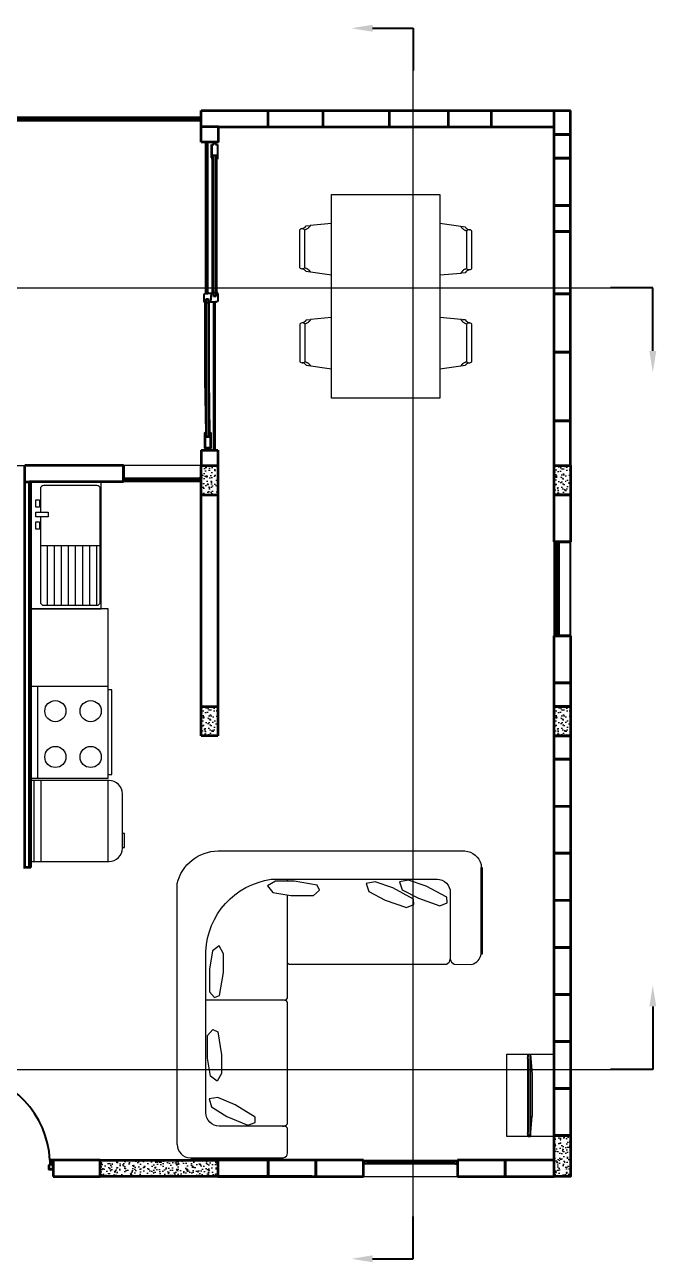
# Model space of a CAD drawing. Header units: inches. Extents: x 15 to 6535, y 214 to 4594.
# Drawn here: x 259.96 to 265.33, y 231.43 to 241.96 of the extents above; entities that cross this region are included whole.
import ezdxf
from ezdxf import colors
from ezdxf.entities.mleader import LeaderData, LeaderLine
from ezdxf.math import Vec2, Vec3

# ---------------------------------------------------------------- set-up
doc = ezdxf.new("R2010")
doc.units = ezdxf.units.IN
doc.header["$MEASUREMENT"] = 0
for name, color, linetype, lineweight in [('A-DOOR-FULL', 4, 'Continuous', 25), ('A-FLOR-FTPT', 6, 'Continuous', 70), ('A-FLOR-PATT', 8, 'Continuous', 18), ('A-FURN', 8, 'Continuous', 18), ('A-GLAZ-FULL', 4, 'Continuous', 18), ('A-WALL-FULL', 7, 'Continuous', 35), ('linee di sezione', 3, 'Continuous', 13)]:
    doc.layers.add(name, color=color, linetype=linetype, lineweight=lineweight)
for name, color, linetype in [('INFISSI_finissimi', 250, 'Continuous'), ('INFISSI_montanti', 30, 'Continuous'), ('INFISSI_vetro', 161, 'Continuous'), ('Layer1', 7, 'Continuous'), ('MURATURE', 5, 'Continuous')]:
    doc.layers.add(name, color=color, linetype=linetype)
doc.styles.get("Standard").update_dxf_attribs({"font": 'Arial.ttf'})

msp = doc.modelspace()

# ---------------------------------------------------------------- hatches: boundary and pattern name
at = {"layer": 'A-FLOR-PATT'}
h = msp.add_hatch(dxfattribs=at)
h.set_pattern_fill('AR-CONC', color=256, scale=0.0005, style=0)
h.set_pattern_definition([(50, (279.873124, 319.30712), (0.091092334, -0.00796954), [0.009525, -0.104775]), (355, (279.87312, 319.30712), (-0.01762141, 0.09552832), [0.00762, -0.08382]), (100.451, (279.880715, 319.30646), (0.07347125, 0.08755834), [0.008095, -0.089045]), (46.1842, (279.87312, 319.33252), (0.13553952, -0.02102116), [0.0142875, -0.1571625]), (96.6356, (279.88442, 319.33077), (0.11870212, 0.12371278), [0.0121425, -0.1335675]), (351.184, (279.87312, 319.33252), (0.1187023, 0.12371256), [0.01143, -0.12573]), (21, (279.885824, 319.32617), (0.07580744, -0.05113276), [0.009525, -0.104775]), (326, (279.88582, 319.32617), (0.03090101, 0.09209398), [0.00762, -0.08382]), (71.4514, (279.89214, 319.32191), (0.10670825, 0.04096143), [0.008095, -0.089045]), (37.5, (279.873124, 319.307122), (0.001544302, 0.04227752), [0, -0.082804, 0, -0.08509, 0, -0.0841375]), (7.5, (279.873124, 319.30712), (0.033409831, 0.050090287), [0, -0.048514, 0, -0.080899, 0, -0.0320675]), (327.5, (279.844803, 319.307122), (0.067795298, -0.002864372), [0, -0.03175, 0, -0.09906, 0, -0.131445]), (317.5, (279.8321, 319.30712), (0.07406459, 0.012713246), [0, -0.041275, 0, -0.065786, 0, -0.093345])])
h.paths.add_polyline_path([(261.604, 238.206), (261.464, 238.206), (261.464, 237.956), (261.604, 237.956)])
h = msp.add_hatch(dxfattribs=at)
h.set_pattern_fill('AR-CONC', color=256, scale=0.0005, style=0)
h.set_pattern_definition([(50, (282.873124, 321.35712), (0.091092334, -0.00796954), [0.009525, -0.104775]), (355, (282.87312, 321.35712), (-0.01762141, 0.09552832), [0.00762, -0.08382]), (100.451, (282.880715, 321.35646), (0.07347125, 0.08755834), [0.008095, -0.089045]), (46.1842, (282.87312, 321.38252), (0.13553952, -0.02102116), [0.0142875, -0.1571625]), (96.6356, (282.88442, 321.38077), (0.11870212, 0.12371278), [0.0121425, -0.1335675]), (351.184, (282.87312, 321.38252), (0.1187023, 0.12371256), [0.01143, -0.12573]), (21, (282.885824, 321.37617), (0.07580744, -0.05113276), [0.009525, -0.104775]), (326, (282.88582, 321.37617), (0.03090101, 0.09209398), [0.00762, -0.08382]), (71.4514, (282.89214, 321.37191), (0.106708245, 0.04096143), [0.008095, -0.089045]), (37.5, (282.873124, 321.357122), (0.001544302, 0.04227752), [0, -0.082804, 0, -0.08509, 0, -0.0841375]), (7.5, (282.873124, 321.35712), (0.033409831, 0.050090287), [0, -0.048514, 0, -0.080899, 0, -0.0320675]), (327.5, (282.844803, 321.357122), (0.067795298, -0.002864372), [0, -0.03175, 0, -0.09906, 0, -0.131445]), (317.5, (282.8321, 321.35712), (0.07406459, 0.012713246), [0, -0.041275, 0, -0.065786, 0, -0.093345])])
h.paths.add_polyline_path([(264.604, 238.206), (264.464, 238.206), (264.464, 237.956), (264.604, 237.956)])
for points in [[(260.806, 238.079), (260.82, 238.079), (260.82, 238.076), (260.804, 238.076), (260.804, 238.102), (260.806, 238.102)], [(261.461, 238.079), (261.447, 238.079), (261.447, 238.076), (261.464, 238.076), (261.464, 238.102), (261.461, 238.102)], [(264.474, 237.54), (264.477, 237.54), (264.477, 237.554), (264.498, 237.554), (264.498, 237.54), (264.501, 237.54), (264.501, 237.556), (264.474, 237.556)], [(264.474, 236.773), (264.477, 236.773), (264.477, 236.759), (264.498, 236.759), (264.498, 236.773), (264.501, 236.773), (264.501, 236.756), (264.474, 236.756)], [(262.86, 232.26), (262.86, 232.262), (262.846, 232.262), (262.846, 232.284), (262.86, 232.284), (262.86, 232.286), (262.844, 232.286), (262.844, 232.26)], [(263.627, 232.26), (263.627, 232.262), (263.641, 232.262), (263.641, 232.284), (263.627, 232.284), (263.627, 232.286), (263.644, 232.286), (263.644, 232.26)]]:
    msp.add_hatch(color=256, dxfattribs=at).paths.add_polyline_path(points)
h = msp.add_hatch(dxfattribs=at)
h.set_pattern_fill('AR-CONC', color=256, scale=0.0005, style=0)
h.set_pattern_definition([(50, (279.873124, 319.30712), (0.091092334, -0.00796954), [0.009525, -0.104775]), (355, (279.87312, 319.30712), (-0.01762141, 0.09552832), [0.00762, -0.08382]), (100.451, (279.880715, 319.30646), (0.07347125, 0.08755834), [0.008095, -0.089045]), (46.1842, (279.87312, 319.33252), (0.13553952, -0.02102116), [0.0142875, -0.1571625]), (96.6356, (279.88442, 319.33077), (0.11870212, 0.12371278), [0.0121425, -0.1335675]), (351.184, (279.87312, 319.33252), (0.1187023, 0.12371256), [0.01143, -0.12573]), (21, (279.885824, 319.32617), (0.07580744, -0.05113276), [0.009525, -0.104775]), (326, (279.88582, 319.32617), (0.03090101, 0.09209398), [0.00762, -0.08382]), (71.4514, (279.89214, 319.32191), (0.106708245, 0.04096143), [0.008095, -0.089045]), (37.5, (279.873124, 319.307122), (0.001544302, 0.04227752), [0, -0.082804, 0, -0.08509, 0, -0.0841375]), (7.5, (279.873124, 319.30712), (0.033409831, 0.050090287), [0, -0.048514, 0, -0.080899, 0, -0.0320675]), (327.5, (279.844803, 319.307122), (0.067795298, -0.002864372), [0, -0.03175, 0, -0.09906, 0, -0.131445]), (317.5, (279.8321, 319.30712), (0.07406459, 0.012713246), [0, -0.041275, 0, -0.065786, 0, -0.093345])])
h.paths.add_polyline_path([(261.604, 236.156), (261.464, 236.156), (261.464, 235.906), (261.604, 235.906)])
h = msp.add_hatch(dxfattribs=at)
h.set_pattern_fill('AR-CONC', color=256, scale=0.0005, style=0)
h.set_pattern_definition([(50, (282.87402, 319.30712), (0.091092334, -0.00796954), [0.009525, -0.104775]), (355, (282.87402, 319.30712), (-0.01762141, 0.09552832), [0.00762, -0.08382]), (100.451, (282.88161, 319.30646), (0.07347125, 0.08755834), [0.008095, -0.089045]), (46.1842, (282.87402, 319.33252), (0.13553952, -0.02102116), [0.0142875, -0.1571625]), (96.6356, (282.88531, 319.33077), (0.11870212, 0.12371278), [0.0121425, -0.1335675]), (351.184, (282.87402, 319.33252), (0.1187023, 0.12371256), [0.01143, -0.12573]), (21, (282.88672, 319.32617), (0.07580744, -0.05113276), [0.009525, -0.104775]), (326, (282.88672, 319.32617), (0.03090101, 0.09209398), [0.00762, -0.08382]), (71.4514, (282.89304, 319.32191), (0.106708245, 0.04096143), [0.008095, -0.089045]), (37.5, (282.87402, 319.307122), (0.001544302, 0.04227752), [0, -0.082804, 0, -0.08509, 0, -0.0841375]), (7.5, (282.87402, 319.30712), (0.033409831, 0.050090287), [0, -0.048514, 0, -0.080899, 0, -0.0320675]), (327.5, (282.845698, 319.307122), (0.067795298, -0.002864372), [0, -0.03175, 0, -0.09906, 0, -0.131445]), (317.5, (282.833, 319.30712), (0.07406459, 0.012713246), [0, -0.041275, 0, -0.065786, 0, -0.093345])])
h.paths.add_polyline_path([(264.604, 236.156), (264.464, 236.156), (264.464, 235.906), (264.604, 235.906)])
h = msp.add_hatch(dxfattribs=at)
h.set_pattern_fill('AR-CONC', color=256, scale=0.0005, style=0)
h.set_pattern_definition([(50, (297.878124, 319.30712), (0.091092334, -0.00796954), [0.009525, -0.104775]), (355, (297.87812, 319.30712), (-0.01762141, 0.09552832), [0.00762, -0.08382]), (100.451, (297.885715, 319.30646), (0.07347125, 0.08755834), [0.008095, -0.089045]), (46.1842, (297.87812, 319.33252), (0.13553952, -0.02102116), [0.0142875, -0.1571625]), (96.6356, (297.88942, 319.33077), (0.11870212, 0.12371278), [0.0121425, -0.1335675]), (351.184, (297.87812, 319.33252), (0.1187023, 0.12371256), [0.01143, -0.12573]), (21, (297.890824, 319.32617), (0.07580744, -0.05113276), [0.009525, -0.104775]), (326, (297.89082, 319.32617), (0.03090101, 0.09209398), [0.00762, -0.08382]), (71.4514, (297.89714, 319.32191), (0.106708245, 0.04096143), [0.008095, -0.089045]), (37.5, (297.878124, 319.307122), (0.001544302, 0.04227752), [0, -0.082804, 0, -0.08509, 0, -0.0841375]), (7.5, (297.878124, 319.30712), (0.033409831, 0.050090287), [0, -0.048514, 0, -0.080899, 0, -0.0320675]), (327.5, (297.849803, 319.307122), (0.067795298, -0.002864372), [0, -0.03175, 0, -0.09906, 0, -0.131445]), (317.5, (297.8371, 319.30712), (0.07406459, 0.012713246), [0, -0.041275, 0, -0.065786, 0, -0.093345])])
h.paths.add_polyline_path([(264.464, 232.156), (264.604, 232.156), (264.604, 232.506), (264.464, 232.506)])
h = msp.add_hatch(dxfattribs=at)
h.set_pattern_fill('AR-CONC', color=256, scale=0.0005, style=0)
h.set_pattern_definition([(50, (279.868124, 319.30712), (0.091092334, -0.00796954), [0.009525, -0.104775]), (355, (279.86812, 319.30712), (-0.01762141, 0.09552832), [0.00762, -0.08382]), (100.451, (279.875715, 319.30646), (0.07347125, 0.08755834), [0.008095, -0.089045]), (46.1842, (279.86812, 319.33252), (0.13553952, -0.02102116), [0.0142875, -0.1571625]), (96.6356, (279.87942, 319.33077), (0.11870212, 0.12371278), [0.0121425, -0.1335675]), (351.184, (279.86812, 319.33252), (0.1187023, 0.12371256), [0.01143, -0.12573]), (21, (279.880824, 319.32617), (0.07580744, -0.05113276), [0.009525, -0.104775]), (326, (279.88082, 319.32617), (0.03090101, 0.09209398), [0.00762, -0.08382]), (71.4514, (279.88714, 319.32191), (0.106708245, 0.04096143), [0.008095, -0.089045]), (37.5, (279.868124, 319.307122), (0.001544302, 0.04227752), [0, -0.082804, 0, -0.08509, 0, -0.0841375]), (7.5, (279.868124, 319.30712), (0.033409831, 0.050090287), [0, -0.048514, 0, -0.080899, 0, -0.0320675]), (327.5, (279.839803, 319.307122), (0.067795298, -0.002864372), [0, -0.03175, 0, -0.09906, 0, -0.131445]), (317.5, (279.8271, 319.30712), (0.07406459, 0.012713246), [0, -0.041275, 0, -0.065786, 0, -0.093345])])
h.paths.add_polyline_path([(260.604, 232.296), (260.604, 232.156), (261.604, 232.156), (261.604, 232.296)])

# ---------------------------------------------------------------- linework, layer by layer
for p, q in [((261.553, 240.937), (261.572, 240.937)), ((261.572, 240.937), (261.572, 240.958)), ((261.585, 240.937), (261.603, 240.937)), ((261.554, 240.823), (261.554, 240.811)), ((261.561, 240.811), (261.554, 240.811)), ((261.561, 240.844), (261.561, 240.811)), ((261.596, 240.844), (261.596, 240.811)), ((261.596, 240.811), (261.603, 240.811)), ((261.603, 240.823), (261.603, 240.811)), ((261.556, 239.675), (261.555, 239.669)), ((261.605, 239.675), (261.556, 239.675)), ((261.605, 239.666), (261.605, 239.675)), ((261.489, 239.6), (261.489, 239.592)), ((261.489, 239.592), (261.538, 239.592)), ((261.538, 239.592), (261.539, 239.597))]:
    msp.add_line(p, q)
at = {"layer": 'A-DOOR-FULL'}
msp.add_arc((259.381, 232.253), 0.798, 3.0933, 83.3637, dxfattribs=at)
at = {"layer": 'A-FLOR-FTPT'}
msp.add_line((255.534, 241.156), (261.464, 241.156), dxfattribs=at)
at = {"layer": 'A-FURN'}
for p, q in [((262.301, 240.209), (262.301, 239.889)), ((262.324, 240.221), (262.319, 240.219)), ((262.326, 240.219), (262.319, 240.219)), ((262.333, 240.218), (262.326, 240.219)), ((262.344, 240.209), (262.339, 240.214)), ((262.344, 239.889), (262.344, 240.209)), ((262.354, 240.245), (262.389, 240.248)), ((262.354, 240.245), (262.354, 240.245)), ((262.571, 240.264), (262.389, 240.248)), ((263.71, 240.233), (263.494, 240.264)), ((263.71, 240.233), (263.71, 240.233)), ((263.726, 240.206), (263.72, 240.202)), ((263.72, 240.202), (263.72, 239.882)), ((263.732, 240.21), (263.726, 240.206)), ((263.739, 240.212), (263.732, 240.21)), ((263.764, 239.882), (263.764, 240.202)), ((262.326, 239.879), (262.333, 239.881)), ((262.333, 239.881), (262.339, 239.885)), ((262.339, 239.885), (262.344, 239.889)), ((262.354, 239.858), (262.354, 239.858)), ((262.354, 239.858), (262.571, 239.827)), ((263.72, 239.882), (263.726, 239.877)), ((263.732, 239.874), (263.739, 239.872)), ((263.739, 239.872), (263.746, 239.872)), ((263.741, 239.87), (263.746, 239.872)), ((263.494, 239.827), (263.675, 239.843)), ((263.71, 239.846), (263.675, 239.843)), ((263.71, 239.846), (263.71, 239.846)), ((262.357, 239.445), (262.392, 239.448)), ((262.357, 239.445), (262.357, 239.445)), ((262.573, 239.464), (262.392, 239.448)), ((263.675, 239.448), (263.494, 239.464)), ((263.675, 239.448), (263.71, 239.445)), ((263.71, 239.445), (263.687, 239.447)), ((263.71, 239.445), (263.71, 239.445)), ((262.303, 239.409), (262.303, 239.089)), ((262.327, 239.421), (262.321, 239.419)), ((262.328, 239.419), (262.321, 239.419)), ((262.335, 239.418), (262.328, 239.419)), ((262.347, 239.409), (262.341, 239.414)), ((262.347, 239.089), (262.347, 239.409)), ((263.726, 239.414), (263.72, 239.409)), ((263.72, 239.409), (263.72, 239.089)), ((263.732, 239.418), (263.726, 239.414)), ((263.739, 239.419), (263.732, 239.418)), ((263.741, 239.421), (263.748, 239.419)), ((263.764, 239.089), (263.764, 239.409)), ((262.328, 239.079), (262.335, 239.081)), ((262.335, 239.081), (262.341, 239.085)), ((262.341, 239.085), (262.347, 239.089)), ((262.357, 239.058), (262.357, 239.058)), ((262.357, 239.058), (262.573, 239.027)), ((263.494, 239.027), (263.71, 239.058)), ((263.71, 239.058), (263.71, 239.058)), ((263.72, 239.089), (263.726, 239.085)), ((263.732, 239.081), (263.739, 239.079)), ((261.464, 238.206), (260.804, 238.206)), ((260.014, 236.986), (260.014, 238.066)), ((261.464, 238.066), (260.804, 238.066)), ((260.014, 236.986), (260.014, 236.326)), ((260.014, 235.546), (260.014, 236.326)), ((260.014, 235.526), (260.014, 234.836)), ((262.198, 234.668), (262.198, 234.685)), ((264.238, 233.157), (264.238, 232.535)), ((264.238, 233.157), (264.249, 233.157)), ((264.244, 233.196), (264.264, 233.196)), ((264.249, 233.196), (264.249, 232.496)), ((264.264, 233.196), (264.264, 232.496)), ((264.264, 233.196), (264.278, 233.023)), ((264.278, 233.023), (264.278, 232.669)), ((264.264, 232.496), (264.278, 232.669)), ((262.166, 232.585), (261.617, 232.585)), ((262.198, 232.357), (262.198, 232.567)), ((264.238, 232.535), (264.249, 232.535)), ((264.244, 232.496), (264.264, 232.496)), ((261.372, 232.314), (262.161, 232.314)), ((262.844, 232.296), (263.644, 232.296)), ((262.844, 232.156), (263.644, 232.156))]:
    msp.add_line(p, q, dxfattribs=at)
at = {"layer": 'A-FURN', "ltscale": 1.5}
msp.add_line((259.464, 238.206), (259.964, 238.206), dxfattribs=at)
at = {"layer": 'A-FURN', "ltscale": 0.04}
msp.add_line((261.454, 232.156), (261.404, 232.156), dxfattribs=at)
at = {"layer": 'A-FURN'}
for points in [[(262.573, 240.511), (263.494, 240.511), (263.494, 238.78), (262.573, 238.78)], [(260.09, 237.851), (260.059, 237.851), (260.059, 237.914), (260.09, 237.914)], [(260.163, 237.768), (260.059, 237.768), (260.059, 237.81), (260.163, 237.81)], [(260.09, 237.664), (260.059, 237.664), (260.059, 237.726), (260.09, 237.726)], [(263.844, 234.049), (263.844, 234.786), (263.854, 234.786), (263.854, 234.049)], [(264.064, 232.496), (264.064, 233.196), (264.464, 233.196), (264.464, 232.496)], [(261.382, 232.296), (261.382, 232.314), (262.113, 232.314), (262.113, 232.296)]]:
    msp.add_lwpolyline(points, close=True, dxfattribs=at)
for points in [[(262.319, 240.219), (262.312, 240.218), (262.306, 240.214), (262.301, 240.209)], [(262.339, 240.214), (262.333, 240.218)], [(263.729, 240.216), (263.739, 240.213), (263.746, 240.212)], [(263.764, 240.202), (263.759, 240.206), (263.753, 240.21), (263.746, 240.212), (263.739, 240.212)], [(262.301, 239.889), (262.306, 239.885), (262.312, 239.881), (262.319, 239.879), (262.326, 239.879)], [(262.335, 239.875), (262.326, 239.878), (262.319, 239.879)], [(263.726, 239.877), (263.732, 239.874)], [(263.746, 239.872), (263.753, 239.874), (263.759, 239.877), (263.764, 239.882)], [(262.321, 239.419), (262.315, 239.418), (262.308, 239.414), (262.303, 239.409)], [(262.341, 239.414), (262.335, 239.418)], [(263.746, 239.419), (263.739, 239.419)], [(263.764, 239.409), (263.759, 239.414), (263.753, 239.418), (263.746, 239.419)], [(262.303, 239.089), (262.308, 239.085), (262.315, 239.081), (262.321, 239.079), (262.328, 239.079)], [(262.338, 239.075), (262.328, 239.078), (262.321, 239.079)], [(263.726, 239.085), (263.732, 239.081)], [(263.729, 239.075), (263.739, 239.078), (263.747, 239.08), (263.747, 239.08)], [(263.739, 239.079), (263.746, 239.079), (263.753, 239.081), (263.759, 239.085), (263.764, 239.089)], [(260.014, 236.986), (260.614, 236.986), (260.614, 238.066), (260.014, 238.066)], [(260.096, 237.526), (260.606, 237.526)], [(260.156, 237.016), (260.156, 237.526)], [(260.216, 237.016), (260.216, 237.526)], [(260.276, 237.016), (260.276, 237.526)], [(260.336, 237.016), (260.336, 237.526)], [(260.396, 237.016), (260.396, 237.526)], [(260.456, 237.016), (260.456, 237.526)], [(260.516, 237.016), (260.516, 237.526)], [(260.576, 237.016), (260.576, 237.526)], [(260.674, 236.326), (260.674, 236.986), (260.014, 236.986)], [(260.014, 235.546), (260.674, 235.546), (260.674, 236.326), (260.014, 236.326)], [(260.074, 235.546), (260.074, 236.326)], [(260.674, 235.576), (260.704, 235.576), (260.704, 236.296), (260.674, 236.296)], [(260.014, 234.836), (260.674, 234.836), (260.674, 235.526), (260.014, 235.526)], [(260.044, 234.836), (260.044, 235.526)], [(260.104, 234.836), (260.104, 235.526)], [(260.794, 234.956), (260.811, 234.956), (260.811, 235.076), (260.794, 235.076)], [(262.254, 234.668), (262.095, 234.668), (262.029, 234.63), (262.072, 234.574), (262.226, 234.548), (262.42, 234.548), (262.469, 234.593), (262.451, 234.635), (262.254, 234.668)], [(263.092, 234.611), (262.942, 234.662), (262.867, 234.648), (262.89, 234.58), (263.027, 234.507), (263.21, 234.444), (263.272, 234.47), (263.268, 234.516), (263.092, 234.611)], [(263.376, 234.627), (263.226, 234.678), (263.151, 234.664), (263.174, 234.596), (263.311, 234.523), (263.494, 234.46), (263.556, 234.486), (263.552, 234.532), (263.376, 234.627)], [(261.653, 233.893), (261.653, 234.052), (261.616, 234.118), (261.559, 234.075), (261.534, 233.921), (261.534, 233.728), (261.578, 233.678), (261.62, 233.696), (261.653, 233.893)], [(261.637, 233.191), (261.637, 233.032), (261.6, 232.966), (261.543, 233.009), (261.518, 233.163), (261.518, 233.356), (261.562, 233.406), (261.604, 233.387), (261.637, 233.191)], [(261.753, 232.767), (261.606, 232.827), (261.531, 232.818), (261.55, 232.749), (261.682, 232.667), (261.861, 232.593), (261.924, 232.616), (261.923, 232.662), (261.753, 232.767)]]:
    msp.add_lwpolyline(points, dxfattribs=at)
for points in [[(260.096, 237.768), (260.096, 237.046, 0.414214), (260.126, 237.016), (260.576, 237.016, 0.414214), (260.606, 237.046), (260.606, 238.006, 0.414214), (260.576, 238.036), (260.126, 238.036, 0.414214), (260.096, 238.006), (260.096, 237.81)], [(260.674, 234.836), (260.68, 234.836, 0.414214), (260.794, 234.95), (260.794, 235.412, 0.414214), (260.68, 235.526), (260.674, 235.526)], [(261.259, 232.429), (261.259, 234.649, -0.34476), (261.608, 234.926), (263.707, 234.926, -0.319234), (263.844, 234.811), (263.844, 234.049)], [(261.617, 232.585, -0.414214), (261.504, 232.699), (261.504, 234.071, -0.362673), (262.059, 234.685), (263.469, 234.685, -0.414214), (263.582, 234.572), (263.582, 234.006, 0.300115), (263.616, 233.964), (263.764, 233.961, 0.329904), (263.844, 234.053)], [(262.172, 233.657, 0.342193), (262.198, 233.679), (262.198, 234.553)], [(262.198, 233.975, 0.140108), (262.208, 233.964), (263.549, 233.964, 0.300115), (263.582, 234.006)], [(262.198, 232.604), (262.198, 233.635, 0.343088), (262.172, 233.657), (261.504, 233.657)]]:
    msp.add_lwpolyline(points, format="xyb", dxfattribs=at)
for centre in [(260.224, 236.116), (260.524, 236.116), (260.224, 235.726), (260.524, 235.726)]:
    msp.add_circle(centre, 0.09, dxfattribs=at)
for centre, radius, start, end in [((264.309, 233.167), 0.072, 155.9345, 187.8122), ((262.161, 232.631), 0.0457, 263.9607, 324.0385), ((262.161, 232.54), 0.0457, 35.9615, 96.0393), ((264.309, 232.526), 0.072, 172.1878, 204.0655), ((261.374, 232.43), 0.115, 180.4258, 268.9721), ((262.156, 232.357), 0.0425, 277.0799, 0)]:
    msp.add_arc(centre, radius, start, end, dxfattribs=at)
for points in [[(262.324, 240.221), (262.335, 240.225), (262.336, 240.226), (262.337, 240.227)], [(262.353, 240.213), (262.351, 240.212), (262.348, 240.21), (262.344, 240.209)], [(262.345, 240.233), (262.346, 240.234), (262.347, 240.235), (262.349, 240.236)], [(262.349, 240.236), (262.349, 240.237), (262.351, 240.238), (262.351, 240.239)], [(262.351, 240.239), (262.352, 240.24), (262.353, 240.241), (262.353, 240.242)], [(262.353, 240.242), (262.354, 240.243), (262.354, 240.244), (262.354, 240.245)], [(262.36, 240.216), (262.358, 240.215), (262.356, 240.214), (262.353, 240.213)], [(262.37, 240.222), (262.367, 240.22), (262.365, 240.218), (262.36, 240.216)], [(262.373, 240.225), (262.372, 240.224), (262.371, 240.223), (262.37, 240.222)], [(262.388, 240.241), (262.387, 240.24), (262.386, 240.239), (262.386, 240.238)], [(262.389, 240.245), (262.389, 240.244), (262.388, 240.243), (262.388, 240.241)], [(262.389, 240.248), (262.389, 240.247), (262.389, 240.246), (262.389, 240.245)], [(263.675, 240.235), (263.675, 240.236), (263.675, 240.237), (263.675, 240.238)], [(263.676, 240.232), (263.676, 240.233), (263.676, 240.234), (263.675, 240.235)], [(263.679, 240.229), (263.678, 240.23), (263.677, 240.231), (263.676, 240.232)], [(263.681, 240.226), (263.68, 240.227), (263.68, 240.228), (263.679, 240.229)], [(263.685, 240.223), (263.684, 240.224), (263.682, 240.225), (263.681, 240.226)], [(263.694, 240.214), (263.693, 240.215), (263.692, 240.216), (263.691, 240.217)], [(263.699, 240.211), (263.697, 240.212), (263.696, 240.213), (263.694, 240.214)], [(263.71, 240.233), (263.71, 240.232), (263.711, 240.231), (263.711, 240.231)], [(263.711, 240.231), (263.712, 240.23), (263.712, 240.229), (263.713, 240.228)], [(263.72, 240.202), (263.717, 240.203), (263.714, 240.204), (263.711, 240.205)], [(263.727, 240.217), (263.728, 240.217), (263.729, 240.216), (263.729, 240.216)], [(262.337, 239.874), (262.336, 239.874), (262.336, 239.875), (262.335, 239.875)], [(262.344, 239.889), (262.348, 239.888), (262.351, 239.887), (262.353, 239.886)], [(262.353, 239.861), (262.353, 239.861), (262.352, 239.862), (262.351, 239.863)], [(262.354, 239.858), (262.354, 239.859), (262.354, 239.86), (262.353, 239.861)], [(262.366, 239.88), (262.367, 239.879), (262.369, 239.878), (262.37, 239.877)], [(262.37, 239.877), (262.371, 239.876), (262.372, 239.875), (262.373, 239.874)], [(262.38, 239.868), (262.381, 239.867), (262.382, 239.866), (262.383, 239.865)], [(262.383, 239.865), (262.384, 239.864), (262.385, 239.863), (262.386, 239.862)], [(262.386, 239.862), (262.387, 239.861), (262.388, 239.86), (262.388, 239.859)], [(262.388, 239.859), (262.389, 239.858), (262.389, 239.857), (262.389, 239.856)], [(262.389, 239.856), (262.39, 239.855), (262.39, 239.854), (262.39, 239.853)], [(263.691, 239.866), (263.692, 239.867), (263.693, 239.868), (263.695, 239.869)], [(263.695, 239.869), (263.697, 239.871), (263.699, 239.873), (263.704, 239.875)], [(263.704, 239.875), (263.706, 239.876), (263.709, 239.877), (263.711, 239.878)], [(263.711, 239.878), (263.714, 239.88), (263.717, 239.881), (263.72, 239.882)], [(263.716, 239.855), (263.715, 239.854), (263.714, 239.853), (263.713, 239.852)], [(263.72, 239.858), (263.718, 239.857), (263.717, 239.856), (263.716, 239.855)], [(263.741, 239.87), (263.73, 239.866), (263.729, 239.865), (263.727, 239.864)], [(263.675, 239.843), (263.675, 239.844), (263.675, 239.845), (263.676, 239.846)], [(263.676, 239.846), (263.676, 239.848), (263.676, 239.849), (263.677, 239.85)], [(263.677, 239.85), (263.677, 239.851), (263.678, 239.852), (263.679, 239.853)], [(263.711, 239.849), (263.711, 239.848), (263.71, 239.847), (263.71, 239.846)], [(263.713, 239.852), (263.712, 239.851), (263.712, 239.85), (263.711, 239.849)], [(262.347, 239.433), (262.349, 239.434), (262.35, 239.435), (262.351, 239.436)], [(262.351, 239.436), (262.352, 239.437), (262.353, 239.438), (262.354, 239.439)], [(262.354, 239.439), (262.355, 239.44), (262.355, 239.441), (262.356, 239.442)], [(262.356, 239.442), (262.356, 239.443), (262.357, 239.444), (262.357, 239.445)], [(262.39, 239.441), (262.39, 239.44), (262.389, 239.439), (262.388, 239.438)], [(262.392, 239.445), (262.391, 239.444), (262.391, 239.442), (262.39, 239.441)], [(262.392, 239.448), (262.392, 239.447), (262.392, 239.446), (262.392, 239.445)], [(263.676, 239.445), (263.675, 239.446), (263.675, 239.447), (263.675, 239.448)], [(263.677, 239.441), (263.676, 239.442), (263.676, 239.444), (263.676, 239.445)], [(263.679, 239.438), (263.678, 239.439), (263.677, 239.44), (263.677, 239.441)], [(263.71, 239.445), (263.71, 239.444), (263.711, 239.443), (263.711, 239.442)], [(263.711, 239.442), (263.712, 239.441), (263.712, 239.44), (263.713, 239.439)], [(263.713, 239.439), (263.714, 239.438), (263.715, 239.437), (263.716, 239.436)], [(263.716, 239.436), (263.717, 239.435), (263.718, 239.434), (263.72, 239.433)], [(262.327, 239.421), (262.337, 239.425), (262.338, 239.426), (262.34, 239.427)], [(262.356, 239.413), (262.353, 239.411), (262.35, 239.41), (262.347, 239.409)], [(262.363, 239.416), (262.361, 239.415), (262.358, 239.414), (262.356, 239.413)], [(262.372, 239.422), (262.37, 239.42), (262.368, 239.418), (262.363, 239.416)], [(262.376, 239.425), (262.375, 239.424), (262.374, 239.423), (262.372, 239.422)], [(263.695, 239.422), (263.693, 239.423), (263.692, 239.424), (263.691, 239.425)], [(263.704, 239.416), (263.7, 239.418), (263.697, 239.42), (263.695, 239.422)], [(263.711, 239.413), (263.709, 239.414), (263.706, 239.415), (263.704, 239.416)], [(263.72, 239.409), (263.717, 239.41), (263.714, 239.411), (263.711, 239.413)], [(263.727, 239.427), (263.729, 239.426), (263.73, 239.425), (263.741, 239.421)], [(262.34, 239.074), (262.339, 239.074), (262.338, 239.075), (262.338, 239.075)], [(262.347, 239.089), (262.35, 239.088), (262.353, 239.087), (262.356, 239.086)], [(262.356, 239.06), (262.355, 239.061), (262.355, 239.062), (262.354, 239.063)], [(262.357, 239.058), (262.357, 239.059), (262.356, 239.06), (262.356, 239.06)], [(262.368, 239.08), (262.37, 239.079), (262.371, 239.078), (262.373, 239.077)], [(262.373, 239.077), (262.374, 239.076), (262.375, 239.075), (262.376, 239.074)], [(262.382, 239.068), (262.384, 239.067), (262.385, 239.066), (262.386, 239.065)], [(262.386, 239.065), (262.387, 239.064), (262.388, 239.063), (262.388, 239.062)], [(262.388, 239.062), (262.389, 239.061), (262.39, 239.06), (262.391, 239.059)], [(262.391, 239.059), (262.391, 239.058), (262.392, 239.057), (262.392, 239.056)], [(262.392, 239.056), (262.392, 239.055), (262.392, 239.054), (262.392, 239.053)], [(263.675, 239.056), (263.675, 239.057), (263.676, 239.058), (263.676, 239.059)], [(263.675, 239.053), (263.675, 239.054), (263.675, 239.055), (263.675, 239.056)], [(263.676, 239.059), (263.677, 239.06), (263.678, 239.061), (263.679, 239.062)], [(263.679, 239.062), (263.679, 239.063), (263.68, 239.064), (263.681, 239.065)], [(263.681, 239.065), (263.683, 239.066), (263.684, 239.067), (263.685, 239.068)], [(263.691, 239.074), (263.692, 239.075), (263.693, 239.076), (263.694, 239.077)], [(263.694, 239.077), (263.696, 239.078), (263.697, 239.079), (263.698, 239.08)], [(263.711, 239.06), (263.711, 239.06), (263.71, 239.059), (263.71, 239.058)], [(263.711, 239.086), (263.714, 239.087), (263.717, 239.088), (263.72, 239.089)], [(263.713, 239.063), (263.712, 239.062), (263.712, 239.061), (263.711, 239.06)], [(263.73, 239.075), (263.729, 239.075), (263.728, 239.074), (263.727, 239.074)]]:
    msp.add_open_spline(points, degree=3, dxfattribs=at)
for points, knots in [([(262.337, 240.227), (262.338, 240.228), (262.341, 240.23), (262.344, 240.232), (262.345, 240.233)], [-0.4999999, -0.4999999, -0.4999999, -0.4999999, -0.4166667, -0.3333333, -0.3333333, -0.3333333, -0.3333333]), ([(262.38, 240.232), (262.378, 240.231), (262.376, 240.229), (262.374, 240.227), (262.373, 240.225)], [-0.5833333, -0.5833333, -0.5833333, -0.5833333, -0.5, -0.4166668, -0.4166668, -0.4166668, -0.4166668]), ([(262.386, 240.238), (262.385, 240.237), (262.383, 240.235), (262.381, 240.233), (262.38, 240.232)], [-0.75, -0.75, -0.75, -0.75, -0.6666667, -0.5833334, -0.5833334, -0.5833334, -0.5833334]), ([(263.691, 240.217), (263.69, 240.218), (263.688, 240.22), (263.686, 240.222), (263.685, 240.223)], [0.416667, 0.416667, 0.416667, 0.416667, 0.5, 0.5833333, 0.5833333, 0.5833333, 0.5833333]), ([(263.711, 240.205), (263.708, 240.206), (263.704, 240.208), (263.7, 240.21), (263.699, 240.211)], [0.0833336, 0.0833336, 0.0833336, 0.0833336, 0.1666667, 0.2499995, 0.2499995, 0.2499995, 0.2499995]), ([(263.713, 240.228), (263.715, 240.226), (263.718, 240.224), (263.723, 240.22), (263.726, 240.218), (263.727, 240.217)], [-0.8333326, -0.8333326, -0.8333326, -0.8333326, -0.6666667, -0.5833333, -0.5000001, -0.5000001, -0.5000001, -0.5000001]), ([(262.351, 239.863), (262.35, 239.865), (262.346, 239.868), (262.341, 239.871), (262.338, 239.873), (262.337, 239.874)], [-0.8333326, -0.8333326, -0.8333326, -0.8333326, -0.6666667, -0.5833333, -0.5000001, -0.5000001, -0.5000001, -0.5000001]), ([(262.353, 239.886), (262.356, 239.885), (262.361, 239.883), (262.364, 239.881), (262.366, 239.88)], [0.0833336, 0.0833336, 0.0833336, 0.0833336, 0.1666667, 0.2499995, 0.2499995, 0.2499995, 0.2499995]), ([(262.373, 239.874), (262.375, 239.873), (262.377, 239.871), (262.379, 239.869), (262.38, 239.868)], [0.416667, 0.416667, 0.416667, 0.416667, 0.5, 0.5833333, 0.5833333, 0.5833333, 0.5833333]), ([(263.679, 239.853), (263.68, 239.854), (263.682, 239.856), (263.685, 239.859), (263.688, 239.862), (263.69, 239.865), (263.691, 239.866)], [-0.75, -0.75, -0.75, -0.75, -0.6666667, -0.5833333, -0.5, -0.4166668, -0.4166668, -0.4166668, -0.4166668]), ([(263.727, 239.864), (263.726, 239.863), (263.723, 239.861), (263.721, 239.859), (263.72, 239.858)], [-0.4999999, -0.4999999, -0.4999999, -0.4999999, -0.4166667, -0.3333333, -0.3333333, -0.3333333, -0.3333333]), ([(262.388, 239.438), (262.387, 239.437), (262.385, 239.435), (262.383, 239.433), (262.382, 239.432)], [-0.75, -0.75, -0.75, -0.75, -0.6666667, -0.5833334, -0.5833334, -0.5833334, -0.5833334]), ([(263.685, 239.432), (263.684, 239.433), (263.682, 239.435), (263.68, 239.437), (263.679, 239.438)], [0.5833334, 0.5833334, 0.5833334, 0.5833334, 0.6666667, 0.75, 0.75, 0.75, 0.75]), ([(262.34, 239.427), (262.341, 239.428), (262.344, 239.43), (262.346, 239.432), (262.347, 239.433)], [-0.4999999, -0.4999999, -0.4999999, -0.4999999, -0.4166667, -0.3333333, -0.3333333, -0.3333333, -0.3333333]), ([(262.382, 239.432), (262.381, 239.431), (262.379, 239.429), (262.377, 239.426), (262.376, 239.425)], [-0.5833333, -0.5833333, -0.5833333, -0.5833333, -0.5, -0.4166668, -0.4166668, -0.4166668, -0.4166668]), ([(263.691, 239.425), (263.69, 239.426), (263.688, 239.429), (263.686, 239.431), (263.685, 239.432)], [0.4166668, 0.4166668, 0.4166668, 0.4166668, 0.5, 0.5833333, 0.5833333, 0.5833333, 0.5833333]), ([(263.72, 239.433), (263.721, 239.432), (263.723, 239.43), (263.726, 239.428), (263.727, 239.427)], [0.3333333, 0.3333333, 0.3333333, 0.3333333, 0.4166667, 0.4999999, 0.4999999, 0.4999999, 0.4999999]), ([(262.354, 239.063), (262.352, 239.065), (262.349, 239.067), (262.344, 239.071), (262.341, 239.073), (262.34, 239.074)], [-0.8333326, -0.8333326, -0.8333326, -0.8333326, -0.6666667, -0.5833333, -0.5000001, -0.5000001, -0.5000001, -0.5000001]), ([(262.356, 239.086), (262.359, 239.085), (262.363, 239.083), (262.367, 239.081), (262.368, 239.08)], [0.0833336, 0.0833336, 0.0833336, 0.0833336, 0.1666667, 0.2499995, 0.2499995, 0.2499995, 0.2499995]), ([(262.376, 239.074), (262.377, 239.073), (262.379, 239.071), (262.381, 239.069), (262.382, 239.068)], [0.416667, 0.416667, 0.416667, 0.416667, 0.5, 0.5833333, 0.5833333, 0.5833333, 0.5833333]), ([(263.685, 239.068), (263.686, 239.069), (263.688, 239.071), (263.69, 239.073), (263.691, 239.074)], [-0.5833333, -0.5833333, -0.5833333, -0.5833333, -0.5, -0.416667, -0.416667, -0.416667, -0.416667]), ([(263.699, 239.08), (263.7, 239.081), (263.704, 239.083), (263.709, 239.085), (263.712, 239.086)], [-0.2499995, -0.2499995, -0.2499995, -0.2499995, -0.1666667, -0.0833336, -0.0833336, -0.0833336, -0.0833336]), ([(263.727, 239.074), (263.726, 239.073), (263.723, 239.071), (263.72, 239.068), (263.716, 239.066), (263.714, 239.064), (263.713, 239.063)], [0.5000001, 0.5000001, 0.5000001, 0.5000001, 0.5833333, 0.6666667, 0.75, 0.8333326, 0.8333326, 0.8333326, 0.8333326])]:
    msp.add_open_spline(points, degree=3, knots=knots, dxfattribs=at)
at = {"layer": 'A-GLAZ-FULL'}
for p, q in [((260.804, 238.102), (260.82, 238.102)), ((260.804, 238.076), (260.82, 238.076)), ((260.806, 238.102), (260.806, 238.079)), ((260.82, 238.079), (260.806, 238.079)), ((260.814, 238.083), (260.814, 238.096)), ((260.814, 238.096), (260.843, 238.096)), ((260.814, 238.083), (260.843, 238.083)), ((260.82, 238.102), (261.447, 238.102)), ((260.82, 238.079), (260.82, 238.076)), ((261.447, 238.076), (260.82, 238.076)), ((261.438, 238.092), (260.833, 238.092)), ((260.833, 238.092), (260.833, 238.087)), ((261.438, 238.087), (260.833, 238.087)), ((260.843, 238.092), (260.843, 238.096)), ((260.843, 238.083), (260.843, 238.087)), ((261.464, 238.083), (260.843, 238.083)), ((261.453, 238.096), (261.428, 238.096)), ((261.428, 238.092), (261.428, 238.096)), ((261.428, 238.083), (261.428, 238.087)), ((261.453, 238.083), (261.428, 238.083)), ((261.438, 238.087), (261.438, 238.092)), ((261.464, 238.102), (261.447, 238.102)), ((261.447, 238.079), (261.461, 238.079)), ((261.447, 238.079), (261.447, 238.076)), ((261.447, 238.079), (261.461, 238.079)), ((261.447, 238.076), (261.447, 238.079)), ((261.464, 238.076), (261.447, 238.076)), ((261.453, 238.083), (261.453, 238.096)), ((261.461, 238.102), (261.461, 238.079)), ((261.461, 238.079), (261.461, 238.102)), ((264.474, 236.756), (264.474, 237.556)), ((264.481, 237.544), (264.494, 237.544)), ((264.481, 237.544), (264.481, 237.515)), ((264.494, 237.544), (264.494, 237.515)), ((264.501, 237.556), (264.501, 236.773)), ((264.501, 236.756), (264.501, 237.556)), ((264.481, 237.515), (264.485, 237.515)), ((264.485, 236.782), (264.485, 237.525)), ((264.49, 237.525), (264.485, 237.525)), ((264.49, 236.782), (264.49, 237.525)), ((264.49, 237.515), (264.494, 237.515)), ((264.474, 236.773), (264.477, 236.773)), ((264.477, 236.773), (264.477, 236.759)), ((264.481, 236.763), (264.481, 236.792)), ((264.481, 236.792), (264.485, 236.792)), ((264.485, 236.782), (264.49, 236.782)), ((264.49, 236.792), (264.494, 236.792)), ((264.494, 236.763), (264.494, 236.792)), ((264.498, 236.773), (264.501, 236.773)), ((262.844, 232.286), (263.627, 232.286)), ((263.644, 232.286), (262.844, 232.286)), ((262.856, 232.266), (262.856, 232.28)), ((262.856, 232.28), (262.885, 232.28)), ((263.618, 232.276), (262.875, 232.276)), ((262.875, 232.276), (262.875, 232.271)), ((262.885, 232.276), (262.885, 232.28)), ((263.637, 232.28), (263.608, 232.28)), ((263.608, 232.276), (263.608, 232.28)), ((263.618, 232.271), (263.618, 232.276)), ((263.627, 232.286), (263.644, 232.286)), ((263.627, 232.284), (263.627, 232.286)), ((263.637, 232.266), (263.637, 232.28)), ((263.641, 232.262), (263.641, 232.284)), ((263.644, 232.26), (262.844, 232.26)), ((262.856, 232.266), (262.885, 232.266)), ((263.618, 232.271), (262.875, 232.271)), ((262.885, 232.266), (262.885, 232.271)), ((263.608, 232.266), (263.608, 232.271)), ((263.637, 232.266), (263.608, 232.266)), ((263.627, 232.26), (263.627, 232.262)), ((263.627, 232.262), (263.641, 232.262))]:
    msp.add_line(p, q, dxfattribs=at)
at = {"layer": 'A-WALL-FULL'}
for p, q in [((261.464, 241.226), (264.604, 241.226)), ((261.464, 240.958), (261.464, 241.226)), ((262.034, 241.086), (262.034, 241.226)), ((262.498, 241.227), (262.498, 241.087)), ((263.061, 241.226), (263.061, 241.086)), ((263.567, 241.086), (263.567, 241.226)), ((263.933, 241.086), (263.933, 241.226)), ((264.464, 241.086), (264.464, 241.226)), ((264.604, 238.206), (264.604, 241.226)), ((261.611, 241.086), (261.464, 241.086)), ((261.611, 241.086), (264.464, 241.086)), ((261.611, 240.958), (261.611, 241.086)), ((264.464, 238.206), (264.464, 241.086)), ((264.604, 241.022), (264.464, 241.022)), ((264.464, 241.022), (264.604, 241.022)), ((264.604, 241.022), (264.464, 241.022)), ((261.611, 240.958), (261.464, 240.958)), ((264.604, 240.82), (264.464, 240.82)), ((264.464, 240.82), (264.604, 240.82)), ((264.604, 240.82), (264.464, 240.82)), ((264.604, 240.419), (264.464, 240.419)), ((264.464, 240.419), (264.604, 240.419)), ((264.604, 240.419), (264.464, 240.419)), ((264.604, 240.197), (264.464, 240.197)), ((264.464, 240.197), (264.604, 240.197)), ((264.604, 240.197), (264.464, 240.197)), ((264.604, 239.665), (264.464, 239.665)), ((264.464, 239.665), (264.604, 239.665)), ((264.604, 239.665), (264.464, 239.665)), ((264.604, 239.171), (264.464, 239.171)), ((264.464, 239.171), (264.604, 239.171)), ((264.604, 239.171), (264.464, 239.171)), ((264.604, 238.585), (264.464, 238.585)), ((264.464, 238.585), (264.604, 238.585)), ((264.604, 238.585), (264.464, 238.585)), ((261.464, 238.335), (261.604, 238.335)), ((261.464, 238.335), (261.464, 238.206)), ((261.604, 238.335), (261.604, 238.206)), ((259.964, 234.786), (259.964, 238.206)), ((260.804, 238.206), (259.964, 238.206)), ((260.804, 238.206), (260.804, 238.066)), ((260.804, 238.066), (260.804, 238.206)), ((261.464, 238.206), (261.604, 238.206)), ((261.464, 237.956), (261.464, 238.206)), ((261.604, 238.206), (261.604, 237.956)), ((259.964, 238.066), (260.004, 238.066)), ((260.004, 234.786), (260.004, 238.066)), ((260.804, 238.066), (260.004, 238.066)), ((260.014, 234.786), (260.014, 238.066)), ((261.464, 237.956), (261.604, 237.956)), ((261.464, 235.906), (261.464, 237.956)), ((261.604, 237.956), (261.604, 235.906)), ((264.464, 237.956), (264.604, 237.956)), ((264.464, 237.556), (264.464, 237.956)), ((264.464, 237.556), (264.464, 237.956)), ((264.604, 237.956), (264.604, 237.556)), ((264.604, 237.956), (264.604, 237.556)), ((264.604, 237.556), (264.464, 237.556)), ((264.464, 237.556), (264.604, 237.556)), ((264.464, 237.556), (264.604, 237.556)), ((264.604, 237.556), (264.464, 237.556)), ((264.464, 237.556), (264.604, 237.556)), ((264.501, 237.556), (264.501, 237.156)), ((264.501, 237.156), (264.501, 236.756)), ((264.604, 236.756), (264.464, 236.756)), ((264.464, 236.756), (264.604, 236.756)), ((264.464, 236.756), (264.604, 236.756)), ((264.604, 236.756), (264.464, 236.756)), ((264.464, 236.756), (264.604, 236.756)), ((264.464, 236.356), (264.464, 236.756)), ((264.464, 236.356), (264.464, 236.756)), ((264.604, 236.756), (264.604, 236.356)), ((264.604, 236.756), (264.604, 236.356)), ((264.604, 236.356), (264.464, 236.356)), ((264.464, 236.356), (264.604, 236.356)), ((264.604, 236.356), (264.464, 236.356)), ((264.464, 236.156), (264.464, 236.356)), ((264.604, 236.356), (264.604, 236.156)), ((261.464, 236.155), (261.604, 236.155)), ((264.604, 236.156), (264.464, 236.156)), ((261.604, 235.906), (261.464, 235.906)), ((264.464, 235.906), (264.604, 235.906)), ((264.464, 235.706), (264.464, 235.906)), ((264.604, 235.906), (264.604, 235.706)), ((264.604, 235.706), (264.464, 235.706)), ((264.464, 235.706), (264.604, 235.706)), ((264.464, 235.306), (264.464, 235.706)), ((264.604, 235.706), (264.604, 235.306)), ((264.464, 234.906), (264.464, 235.306)), ((264.464, 234.906), (264.464, 235.306)), ((264.464, 235.306), (264.604, 235.306)), ((264.604, 235.306), (264.604, 234.906)), ((264.604, 235.306), (264.604, 234.906)), ((264.464, 234.906), (264.604, 234.906)), ((264.604, 234.906), (264.464, 234.906)), ((264.464, 234.906), (264.604, 234.906)), ((264.604, 234.906), (264.464, 234.906)), ((264.464, 234.506), (264.464, 234.906)), ((264.464, 234.506), (264.464, 234.906)), ((264.604, 234.906), (264.604, 234.506)), ((264.604, 234.906), (264.604, 234.506)), ((260.014, 234.786), (259.954, 234.786)), ((264.464, 234.106), (264.464, 234.506)), ((264.464, 234.506), (264.604, 234.506)), ((264.604, 234.506), (264.604, 234.106)), ((264.604, 234.106), (264.464, 234.106)), ((264.464, 234.106), (264.604, 234.106)), ((264.464, 233.706), (264.464, 234.106)), ((264.604, 234.106), (264.604, 233.706)), ((264.604, 233.706), (264.464, 233.706)), ((264.464, 233.706), (264.604, 233.706)), ((264.464, 233.306), (264.464, 233.706)), ((264.604, 233.706), (264.604, 233.306)), ((264.604, 233.306), (264.464, 233.306)), ((264.464, 233.306), (264.604, 233.306)), ((264.464, 232.906), (264.464, 233.306)), ((264.604, 233.306), (264.604, 232.906)), ((264.604, 232.906), (264.464, 232.906)), ((264.464, 232.906), (264.604, 232.906)), ((264.464, 232.506), (264.464, 232.906)), ((264.604, 232.906), (264.604, 232.506)), ((264.604, 232.506), (264.464, 232.506)), ((262.844, 232.296), (261.382, 232.296)), ((262.034, 232.296), (261.604, 232.296)), ((262.034, 232.296), (262.034, 232.156)), ((262.034, 232.156), (262.034, 232.296)), ((262.439, 232.296), (262.439, 232.156)), ((262.439, 232.156), (262.439, 232.296)), ((262.844, 232.156), (262.844, 232.296)), ((264.049, 232.296), (263.644, 232.296)), ((263.644, 232.296), (263.644, 232.156)), ((264.464, 232.296), (264.049, 232.296)), ((264.049, 232.296), (264.049, 232.156)), ((264.049, 232.156), (264.049, 232.296)), ((261.604, 232.156), (262.034, 232.156)), ((262.034, 232.156), (262.439, 232.156)), ((262.439, 232.156), (262.844, 232.156)), ((263.644, 232.156), (264.049, 232.156)), ((264.049, 232.156), (264.464, 232.156))]:
    msp.add_line(p, q, dxfattribs=at)
at = {"layer": 'A-WALL-FULL', "color": 7}
for p, q in [((261.554, 240.823), (261.553, 240.937)), ((261.585, 240.937), (261.585, 240.958)), ((261.59, 239.646), (261.568, 239.646)), ((261.503, 239.621), (261.525, 239.621))]:
    msp.add_line(p, q, dxfattribs=at)
at = {"layer": 'A-WALL-FULL', "ltscale": 0.8}
msp.add_line((262.404, 232.156), (261.604, 232.156), dxfattribs=at)
at = {"layer": 'A-WALL-FULL', "color": 7}
for points in [[(261.577, 239.596), (261.577, 238.374), (261.577, 238.335)], [(261.527, 238.335), (261.527, 238.355), (261.546, 238.355), (261.545, 238.469), (261.545, 238.481), (261.538, 238.481), (261.538, 238.449), (261.518, 238.449), (261.503, 238.449), (261.503, 238.481), (261.496, 238.481), (261.496, 238.469), (261.496, 238.355), (261.514, 238.355), (261.514, 238.335)]]:
    msp.add_lwpolyline(points, dxfattribs=at)
at = {"layer": 'A-WALL-FULL'}
for points in [[(264.464, 238.206), (264.604, 238.206), (264.604, 237.956), (264.464, 237.956)], [(264.464, 236.156), (264.604, 236.156), (264.604, 235.906), (264.464, 235.906)], [(264.464, 232.506), (264.604, 232.506), (264.604, 232.156), (264.464, 232.156)], [(260.204, 232.156), (260.604, 232.156), (260.604, 232.296), (260.204, 232.296)], [(260.604, 232.296), (261.604, 232.296), (261.604, 232.156), (260.604, 232.156)]]:
    msp.add_lwpolyline(points, close=True, dxfattribs=at)
for points in [[(260.204, 232.251), (260.204, 232.251), (260.204, 232.296), (260.179, 232.296), (260.179, 232.251)], [(260.204, 232.251), (260.204, 232.251), (260.204, 232.296), (260.179, 232.296), (260.179, 232.251)], [(260.179, 232.251), (260.169, 232.251), (260.169, 232.219), (260.204, 232.219), (260.204, 232.251)]]:
    msp.add_lwpolyline(points, dxfattribs=at)
at = {"layer": 'INFISSI_finissimi', "color": 7}
for p, q in [((261.501, 240.958), (261.501, 239.669)), ((261.508, 240.958), (261.508, 239.67)), ((261.517, 240.958), (261.517, 239.671)), ((261.568, 239.595), (261.568, 238.335))]:
    msp.add_line(p, q, dxfattribs=at)
msp.add_lwpolyline([(261.57, 238.335), (261.57, 239.595)], dxfattribs=at)
for centre, start, end in [((261.539, 239.433), 92.5759, 99.0507), ((261.555, 239.834), 272.5759, 279.0507)]:
    msp.add_arc(centre, 0.239, start, end, dxfattribs=at)
at = {"layer": 'INFISSI_montanti', "color": 7}
for p, q in [((261.603, 240.937), (261.603, 240.823)), ((261.581, 240.844), (261.561, 240.844)), ((261.596, 240.844), (261.581, 240.844)), ((261.499, 239.667), (261.499, 239.665)), ((261.531, 239.669), (261.531, 239.668)), ((261.563, 239.598), (261.563, 239.598)), ((261.595, 239.6), (261.595, 239.602))]:
    msp.add_line(p, q, dxfattribs=at)
for centre, radius, start, end in [((261.501, 239.667), 0.00266, 99.0507, 180), ((261.539, 239.433), 0.236, 91.9389, 99.74), ((261.528, 239.669), 0.00266, 0, 92.5759), ((261.555, 239.834), 0.236, 271.9389, 279.74), ((261.566, 239.598), 0.00266, 180, 272.5759), ((261.592, 239.6), 0.00266, 279.0507, 0)]:
    msp.add_arc(centre, radius, start, end, dxfattribs=at)
at = {"layer": 'INFISSI_vetro', "color": 4}
for p, q in [((261.561, 239.675), (261.561, 240.811)), ((261.568, 240.844), (261.568, 239.646)), ((261.59, 239.646), (261.59, 240.844)), ((261.596, 239.675), (261.596, 240.811)), ((261.504, 239.621), (261.509, 238.449)), ((261.532, 238.449), (261.525, 239.621))]:
    msp.add_line(p, q, dxfattribs=at)
for points in [[(261.496, 239.592), (261.496, 238.941), (261.503, 238.481)], [(261.538, 238.481), (261.532, 238.941), (261.532, 239.592)]]:
    msp.add_lwpolyline(points, dxfattribs=at)
at = {"layer": 'Layer1', "color": 7}
msp.add_line((261.447, 238.077), (261.447, 238.076), dxfattribs=at)
at = {"layer": 'Layer1', "color": 251, "true_color": 0x636466}
for p, q in [((264.464, 237.556), (264.464, 236.756)), ((264.604, 236.756), (264.604, 237.556))]:
    msp.add_line(p, q, dxfattribs=at)
at = {"layer": 'linee di sezione', "lineweight": 13}
for p, q in [((263.267, 231.816), (263.267, 241.566)), ((255.226, 239.717), (264.944, 239.717)), ((254.764, 233.066), (264.944, 233.066))]:
    msp.add_line(p, q, dxfattribs=at)
at = {"layer": 'MURATURE', "color": 7}
for p, q in [((261.489, 239.6), (261.489, 239.662)), ((261.548, 239.667), (261.539, 239.597)), ((261.545, 239.6), (261.555, 239.669)), ((261.605, 239.666), (261.605, 239.605))]:
    msp.add_line(p, q, dxfattribs=at)
for points in [[(261.548, 239.667, 0.499787), (261.547, 239.668, 0.060935), (261.49, 239.664, 0.355087), (261.489, 239.662)], [(261.545, 239.6, 0.499787), (261.546, 239.598, 0.060935), (261.603, 239.603, 0.355087), (261.605, 239.605)]]:
    msp.add_lwpolyline(points, format="xyb", dxfattribs=at)

# ---------------------------------------------------------------- leaders
at = {"layer": 'linee di sezione', "lineweight": 13}
ml = msp.add_multileader_mtext('Standard', dxfattribs=at)
ml.set_content('', color=256)
ml.set_leader_properties()
ml.build(insert=Vec2(0, 0))
ml.multileader.update_dxf_attribs({"dogleg_length": 0.36, "arrow_head_size": 0.18})
ctx = ml.context
ctx.base_point, ctx.char_height, ctx.arrow_head_size, ctx.landing_gap_size, ctx.plane_origin, ctx.plane_x_axis, ctx.plane_y_axis = Vec3(263.267, 241.386), 0.18, 0.18, 0.09, Vec3(262.741, 241.926), Vec3(0, 1), Vec3(-1, 0)
ctx.text_align_type = 2
notes = []
notes.append((ctx, [(0, (1, 1, 0), (263.267, 241.926), (0, -1), 0.36, [(0, [(262.741, 241.926)], 0, [])])]))
ctx.mtext.insert, ctx.mtext.text_direction, ctx.mtext.rotation, ctx.mtext.alignment, ctx.mtext.flow_direction = Vec3(263.177, 241.476), Vec3(0, 1), 1.570796, 3, 5
ml = msp.add_multileader_mtext('Standard', dxfattribs=at)
ml.set_content('', color=256)
ml.set_leader_properties()
ml.build(insert=Vec2(0, 0))
ml.multileader.update_dxf_attribs({"dogleg_length": 0.36, "arrow_head_size": 0.18})
ctx = ml.context
ctx.base_point, ctx.char_height, ctx.arrow_head_size, ctx.landing_gap_size, ctx.plane_origin = Vec3(264.764, 239.717), 0.18, 0.18, 0.09, Vec3(265.304, 239)
ctx.text_align_type = 2
notes.append((ctx, [(0, (1, 1, 0), (265.304, 239.717), (-1, 0), 0.36, [(0, [(265.304, 239)], 0, [])])]))
ctx.mtext.insert, ctx.mtext.alignment, ctx.mtext.flow_direction = Vec3(264.854, 239.807), 3, 5
ml = msp.add_multileader_mtext('Standard', dxfattribs=at)
ml.set_content('', color=256)
ml.set_leader_properties()
ml.build(insert=Vec2(0, 0))
ml.multileader.update_dxf_attribs({"dogleg_length": 0.36, "arrow_head_size": 0.18})
ctx = ml.context
ctx.base_point, ctx.char_height, ctx.arrow_head_size, ctx.landing_gap_size, ctx.plane_origin = Vec3(264.764, 233.066), 0.18, 0.18, 0.09, Vec3(265.304, 233.783)
ctx.text_align_type = 2
notes.append((ctx, [(0, (1, 1, 0), (265.304, 233.066), (-1, 0), 0.36, [(0, [(265.304, 233.783)], 0, [])])]))
ctx.mtext.insert, ctx.mtext.alignment, ctx.mtext.flow_direction = Vec3(264.854, 233.156), 3, 5
ml = msp.add_multileader_mtext('Standard', dxfattribs=at)
ml.set_content('', color=256)
ml.set_leader_properties()
ml.build(insert=Vec2(0, 0))
ml.multileader.update_dxf_attribs({"dogleg_length": 0.36, "arrow_head_size": 0.18})
ctx = ml.context
ctx.base_point, ctx.char_height, ctx.arrow_head_size, ctx.landing_gap_size, ctx.plane_origin, ctx.plane_x_axis, ctx.plane_y_axis = Vec3(263.267, 231.816), 0.18, 0.18, 0.09, Vec3(262.741, 231.456), Vec3(0, 1), Vec3(-1, 0)
notes.append((ctx, [(0, (1, 1, 0), (263.267, 231.456), (0, 1), 0.36, [(0, [(262.741, 231.456)], 0, [])])]))
ctx.mtext.insert, ctx.mtext.text_direction, ctx.mtext.rotation, ctx.mtext.flow_direction = Vec3(263.177, 231.906), Vec3(0, 1), 1.570796, 5
for ctx, leaders in notes:
    for number, flags, end, landing, length, lines in leaders:
        leader = LeaderData()
        leader.index, (leader.has_last_leader_line, leader.has_dogleg_vector, leader.attachment_direction) = number, flags
        leader.last_leader_point, leader.dogleg_vector, leader.dogleg_length = Vec3(end), Vec3(landing), length
        for number, points, colour, breaks in lines:
            line = LeaderLine()
            line.index, line.vertices, line.color, line.breaks = number, Vec3.list(points), colors.encode_raw_color(colour), breaks
            leader.lines.append(line)
        ctx.leaders.append(leader)

doc.saveas('drawing.dxf')
